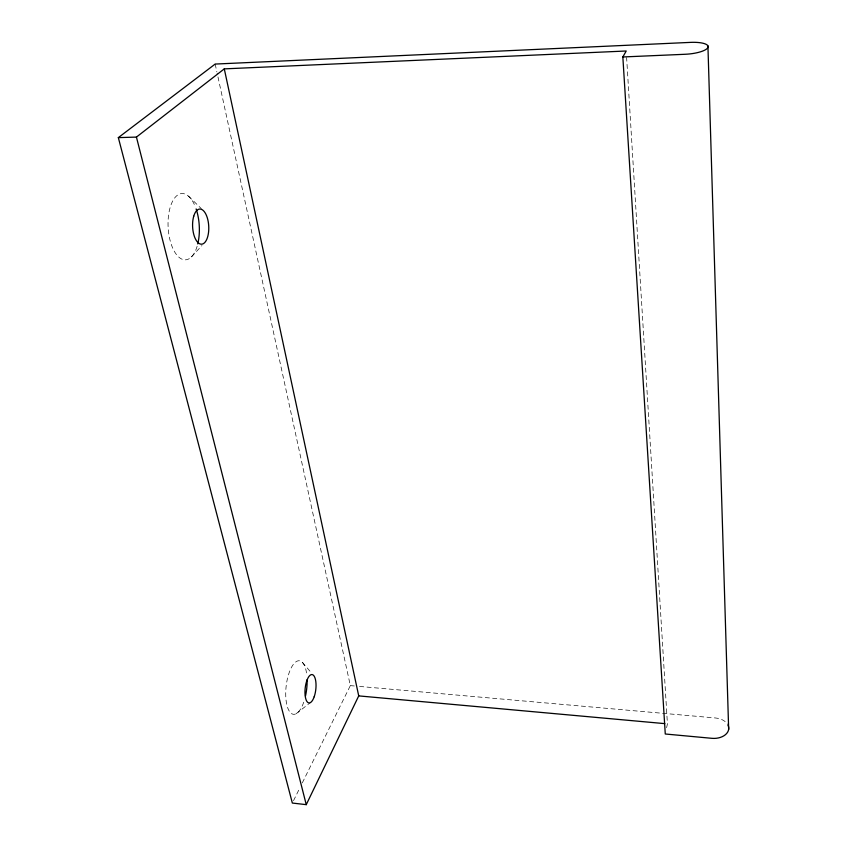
<?xml version="1.0" encoding="UTF-8"?>
<svg xmlns="http://www.w3.org/2000/svg" width="847" height="847" viewBox="0 0 847 847"><rect width="100%" height="100%" fill="white"/><g stroke="black" fill="none" stroke-linecap="round" stroke-linejoin="round"><path stroke-width="0.64" stroke-dasharray="4.24 3.18" d="M666.61 727.668L667.425 723.867L626.621 57.596M293.517 800.68L299.965 787.625M302.305 782.882L350.34 685.625L217.139 73.117M191.411 256.927L201.957 245.556M296.143 713.714L310.298 702.639M350.34 685.625L354.3 685.975M359.573 686.441L715.44 717.97A15.045 10.259 1 0 1 727.488 724.153M188.5 196.165L201.279 208.595M302.337 662.322L311.812 673.333M215.17 64.065L216.853 71.826M303.745 702.195A26.935 10.355 -83.7 0 1 287.419 706.949A26.935 10.355 -83.7 0 1 292.331 665.88A26.935 10.355 -83.7 0 1 306.889 675.874M197.129 246.297A33.202 15.585 86.8 0 1 174.376 251.421A33.202 15.585 86.8 0 1 172.068 202.317A33.202 15.585 86.8 0 1 195.265 206.615"/><path stroke-width="1.27" d="M622.841 56.971L685.202 54.272A20.243 5.749 -5.1 0 0 707.944 47.432A20.243 5.749 -5.1 0 0 690.549 42.382L215.17 64.065L118.336 137.627L292.342 803.051L306.254 804.65L358.726 695.895L224.286 68.872L626.219 51L622.841 56.971L665.266 734L711.893 738.319A15.045 10.259 1 0 0 727.954 724.99M118.336 137.627L136.431 137.087L224.286 68.872M358.726 695.895L664.8 723.634M136.431 137.087L306.254 804.65M707.923 45.865L728.664 729.415M307.112 679.728A26.935 10.355 -83.7 0 1 305.492 696.001M196.123 208.944A33.202 15.585 86.8 0 1 197.764 243.947M314.195 696.753A14.272 5.347 -83.8 0 0 312.236 674.583A14.272 5.347 -83.8 0 0 305.079 694.868A14.272 5.347 -83.8 0 0 314.195 696.753M193.73 216.239A17.607 8.068 87 0 0 200.527 244.095A17.607 8.068 87 0 0 207.769 219.5A17.607 8.068 87 0 0 193.73 216.239"/></g></svg>
